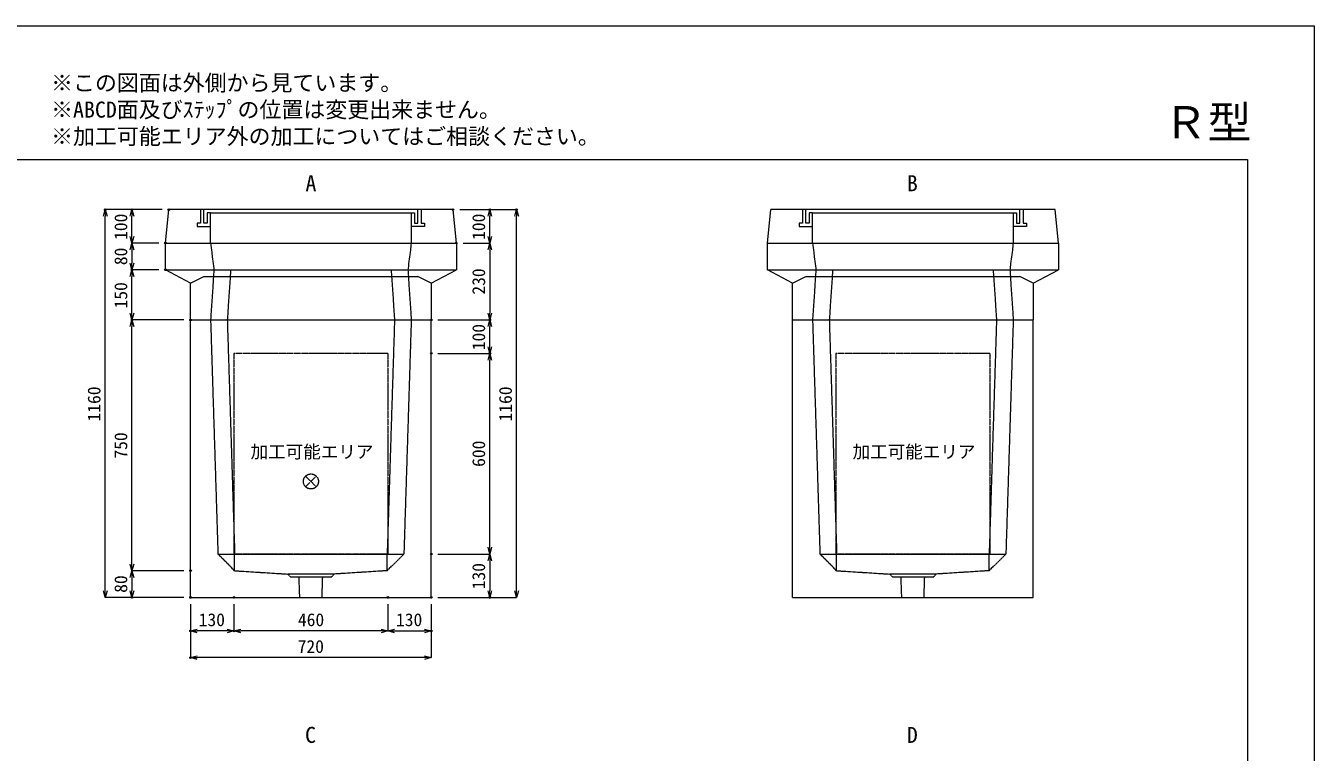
# Model space of a CAD drawing. Units: millimetres, scale not verified. Extents: x -2970 to 2970, y -2100 to 2100.
# Drawn here: x -883 to 2970, y -73 to 2100 of the extents above; entities that cross this region are included whole.
import ezdxf
from ezdxf.enums import TextEntityAlignment as Align

# ---------------------------------------------------------------- set-up
doc = ezdxf.new("R2010")
doc.units = ezdxf.units.MM
doc.header["$LTSCALE"] = 10
doc.header["$PDMODE"] = 32
doc.header["$PDSIZE"] = 5
doc.linetypes.add('LONG_DASHED1', pattern=[7, 6, -1])
doc.linetypes.add('LONG_DOUBLE_CHAIN', pattern=[21.8, 18, -1, 0.6, -0.6, 0.6, -1])
for name, color, linetype, lineweight in [('0-0_D-TTL', 7, 'Continuous', 9), ('0-1_Defpoints', 7, 'Continuous', 9), ('0-3_D-TTL-TXT', 7, 'Continuous', 9), ('0-4_D-STR-TXT', 7, 'Continuous', 9), ('0-5_D-STR-DIM', 3, 'Continuous', 9), ('0-6_0', 7, 'Continuous', 9), ('0-7_D-STR', 7, 'LONG_DASHED1', 9), ('0-9_D-STR-STR4', 134, 'LONG_DASHED1', 9), ('0-A_D-STR-STR5', 1, 'LONG_DOUBLE_CHAIN', 9)]:
    doc.layers.add(name, color=color, linetype=linetype, lineweight=lineweight)
doc.styles.add('ＭＳ ゴシック', font='')
doc.styles.get('ＭＳ ゴシック').set_extended_font_data('MS Gothic')

# ---------------------------------------------------------------- blocks, each defined once
blk = doc.blocks.new('A$C4DE05FD1')
at = {"layer": '0-0_D-TTL', "color": 134}
for p, q in [((2000, 38000), (57400, 38000)), ((57400, 38000), (57400, 2000))]:
    blk.add_line(p, q, dxfattribs=at)
at = {"layer": '0-1_Defpoints', "color": 134}
for p, q in [((0, 42000), (59400, 42000)), ((59400, 42000), (59400, 0))]:
    blk.add_line(p, q, dxfattribs=at)
at = {"layer": '0-3_D-TTL-TXT', "style": 'ＭＳ ゴシック'}
for s, p in [('※この図面は外側から見ています。', (21630.5, 39907.8)), ('※ABCD面及びｽﾃｯﾌﾟの位置は変更出来ません。', (21630.5, 39107.8)), ('※加工可能エリア外の加工についてはご相談ください。', (21630.5, 38307.8))]:
    blk.add_text(s, height=481.1, dxfattribs=at).set_placement(p, align=Align.BOTTOM_LEFT)
blk = doc.blocks.new('_Open30')
at = {"layer": '0-6_0'}
blk.add_line((0, 0), (-10, 0), dxfattribs=at)
blk.add_lwpolyline([(-10, 2.679), (0, 0), (-10, -2.679)], dxfattribs=at)
blk = doc.blocks.new('A$C31CA379A')
at = {"layer": '0-4_D-STR-TXT', "style": 'ＭＳ ゴシック'}
for s, p in [('A', (-162.9, -1095.3)), ('B', (17819.3, -1095.3)), ('C', (-175.7, -17595.3)), ('D', (17819.3, -17595.3))]:
    blk.add_text(s, height=481.1, dxfattribs=at).set_placement(p, align=Align.BOTTOM_LEFT)
blk = doc.blocks.new('A$C6FC61387')
at = {"layer": '0-7_D-STR', "linetype": 'Continuous'}
for p, q in [((-4350, 2300), (4350, 2300)), ((-4350, 1500), (-4350, 2300)), ((4350, 2300), (4350, 1500)), ((-4350, 1500), (4350, 1500)), ((-3600, 1100), (-4350, 1500)), ((-3600, 1100), (-3200, 1300)), ((-3200, 1300), (3200, 1300)), ((3600, 1100), (3200, 1300)), ((3600, 1100), (4350, 1500)), ((-3600, 0), (-3600, 1100)), ((3600, 1100), (3600, 0)), ((-3600, 0), (3600, 0))]:
    blk.add_line(p, q, dxfattribs=at)
at = {"layer": '0-7_D-STR'}
for p, q in [((-3000, 2300), (-2900, 1500)), ((3000, 2300), (2900, 1500)), ((-2900, 1500), (-3000, 0)), ((-2400, 1500), (-2500, 0)), ((2400, 1500), (2500, 0)), ((2900, 1500), (3000, 0))]:
    blk.add_line(p, q, dxfattribs=at)
blk = doc.blocks.new('A$C019679C0')
at = {"layer": '0-7_D-STR', "linetype": 'Continuous'}
for p, q in [((-4350, 0), (-4250, 1000)), ((4250, 1000), (-4250, 1000)), ((4350, 0), (4250, 1000)), ((-4350, 0), (4350, 0))]:
    blk.add_line(p, q, dxfattribs=at)
at = {"layer": '0-7_D-STR'}
for p, q in [((-3000, 0), (-3000, 900)), ((3000, 900), (3000, 0))]:
    blk.add_line(p, q, dxfattribs=at)
at = {"layer": '0-9_D-STR-STR4'}
for points in [[(-3300, 1000), (-3300, 600), (-3400, 600), (-3400, 500), (-3000, 500)], [(-3000, 900), (-3100, 900), (-3100, 600), (-3200, 600), (-3200, 1000)], [(-3000, 900), (3000, 900), (3100, 900)], [(3300, 1000), (3300, 600), (3400, 600), (3400, 500), (3000, 500)], [(3100, 900), (3100, 600), (3200, 600), (3200, 1000)]]:
    blk.add_lwpolyline(points, dxfattribs=at)
blk = doc.blocks.new('A$C2D8D082F')
at = {"layer": '0-7_D-STR', "linetype": 'Continuous'}
for p, q in [((-3600, 0), (3600, 0)), ((-3600, -8300), (-3600, 0))]:
    blk.add_line(p, q, dxfattribs=at)
at = {"layer": '0-7_D-STR'}
for p, q in [((-3000, 0), (-2780, -7000)), ((-2500, 0), (-2280, -7000)), ((2500, 0), (2280, -7000)), ((3000, 0), (2780, -7000)), ((-2280, -7500), (-2780, -7000)), ((-2780, -7000), (2780, -7000)), ((-2280, -7500), (-2280, -7000)), ((2280, -7500), (2780, -7000)), ((2280, -7500), (2280, -7000)), ((-2280, -7500), (-700, -7600)), ((-600, -7690), (-700, -7600)), ((700, -7600), (-700, -7600)), ((600, -7690), (-600, -7690)), ((-333, -8300), (-352.5, -7690)), ((333, -8300), (352.5, -7690)), ((600, -7690), (700, -7600)), ((2280, -7500), (700, -7600))]:
    blk.add_line(p, q, dxfattribs=at)
at = {"layer": '0-7_D-STR', "linetype": 'Continuous'}
blk.add_lwpolyline([(-3600, -8300), (3600, -8300), (3600, 0)], dxfattribs=at)
at = {"layer": '0-A_D-STR-STR5'}
for p, q in [((2300, -1000), (2300, -7000)), ((2300, -7000), (-2300, -7000))]:
    blk.add_line(p, q, dxfattribs=at)
blk.add_lwpolyline([(2300, -1000), (-2300, -1000), (-2300, -7000)], dxfattribs=at)
blk = doc.blocks.new('A$C1C640AAB')
at = {"layer": '0-A_D-STR-STR5'}
for p, q in [((-159.1, -159.1), (159.1, 159.1)), ((-159.1, 159.1), (159.1, -159.1))]:
    blk.add_line(p, q, dxfattribs=at)
blk.add_circle((0, 0), 225, dxfattribs=at)
blk = doc.blocks.new('A$Cd4e1e0a0')
at = {"layer": '0-7_D-STR'}
blk.add_blockref('A$C2D8D082F', (0, 0), dxfattribs=at)
at = {"layer": '0-A_D-STR-STR5'}
blk.add_blockref('A$C1C640AAB', (0, -4830), dxfattribs=at)

msp = doc.modelspace()

# ---------------------------------------------------------------- linework, layer by layer
at = {"layer": '0-1_Defpoints'}
for p in [(-645, 1550), (-565, 1550), (-455, 1550), (395, 1550), (505, 1550), (585, 1550), (-465, 1450), (405, 1450), (-565, 1370), (-465, 1370), (-565, 1220), (-390, 1220), (330, 1220), (505, 1220), (330, 1120), (505, 1120), (330, 520), (-390, 470), (-565, 390), (-390, 390), (-390, 390), (-260, 390), (200, 390), (330, 390), (330, 390), (505, 390), (-390, 290), (-260, 290), (330, 290), (-390, 210)]:
    msp.add_point(p, dxfattribs=at)
at = {"layer": '0-5_D-STR-DIM'}
for p, q in [((-475, 1550), (-645, 1550)), ((-475, 1550), (-565, 1550)), ((415, 1550), (505, 1550)), ((415, 1550), (585, 1550)), ((-645, 410), (-645, 1530)), ((-565, 1470), (-565, 1530)), ((505, 1470), (505, 1530)), ((585, 410), (585, 1530)), ((-485, 1450), (-565, 1450)), ((-485, 1450), (-565, 1450)), ((-565, 1430), (-565, 1390)), ((425, 1450), (505, 1450)), ((425, 1450), (505, 1450)), ((505, 1430), (505, 1240)), ((-485, 1370), (-565, 1370)), ((-485, 1370), (-565, 1370)), ((-565, 1240), (-565, 1350)), ((-410, 1220), (-565, 1220)), ((-410, 1220), (-565, 1220)), ((-565, 490), (-565, 1200)), ((350, 1220), (505, 1220)), ((350, 1220), (505, 1220)), ((505, 1140), (505, 1200)), ((350, 1120), (505, 1120)), ((350, 1120), (505, 1120)), ((505, 540), (505, 1100)), ((350, 520), (505, 520)), ((350, 520), (505, 520)), ((-410, 470), (-565, 470)), ((-410, 470), (-565, 470)), ((505, 500), (505, 410)), ((-565, 450), (-565, 410)), ((-410, 390), (-645, 390)), ((-410, 390), (-565, 390)), ((350, 390), (505, 390)), ((350, 390), (585, 390)), ((-390, 370), (-390, 210)), ((-390, 370), (-390, 290)), ((-260, 370), (-260, 290)), ((-260, 370), (-260, 290)), ((200, 370), (200, 290)), ((200, 370), (200, 290)), ((330, 370), (330, 290)), ((330, 370), (330, 210)), ((-280, 290), (-370, 290)), ((180, 290), (-240, 290)), ((220, 290), (310, 290)), ((310, 210), (-370, 210))]:
    msp.add_line(p, q, dxfattribs=at)

# ---------------------------------------------------------------- block references
at = {"layer": '0-0_D-TTL', "xscale": 0.1, "yscale": 0.1}
msp.add_blockref('A$C4DE05FD1', (-2970, -2100), dxfattribs=at)
at = {"layer": '0-4_D-STR-TXT', "xscale": 0.1, "yscale": 0.1}
msp.add_blockref('A$C31CA379A', (-30, 1700), dxfattribs=at)
at = {"layer": '0-5_D-STR-DIM', "xscale": 2, "yscale": 2}
for p, rotation in [((-645, 1550), 90), ((-565, 1550), 90), ((505, 1550), 90), ((585, 1550), 90), ((-565, 1450), 270), ((505, 1450), 270), ((-565, 1450), 90), ((505, 1450), 90), ((-565, 1370), 270), ((-565, 1370), 90), ((-565, 1220), 270), ((505, 1220), 270), ((-565, 1220), 90), ((505, 1220), 90), ((505, 1120), 270), ((505, 1120), 90), ((505, 520), 270), ((505, 520), 90), ((-565, 470), 270), ((-565, 470), 90), ((-645, 390), 270), ((-565, 390), 270), ((505, 390), 270), ((585, 390), 270), ((-390, 290), 180), ((-260, 290), 180), ((200, 290), 180), ((-390, 210), 180)]:
    msp.add_blockref('_Open30', p, dxfattribs=dict(at, rotation=rotation))
for p in [(-260, 290), (200, 290), (330, 290), (330, 210)]:
    msp.add_blockref('_Open30', p, dxfattribs=at)
at = {"layer": '0-7_D-STR', "xscale": 0.1, "yscale": 0.1}
for name, p in [('A$C019679C0', (-30, 1450)), ('A$C019679C0', (1770, 1450)), ('A$C6FC61387', (-30, 1220)), ('A$C6FC61387', (1770, 1220)), ('A$Cd4e1e0a0', (-30, 1220)), ('A$C2D8D082F', (1770, 1220))]:
    msp.add_blockref(name, p, dxfattribs=at)

# ---------------------------------------------------------------- texts
at = {"layer": '0-3_D-TTL-TXT', "style": 'ＭＳ ゴシック'}
msp.add_text('Ｒ型', height=96.21, dxfattribs=at).set_placement((2519.74, 1734.55), align=Align.BOTTOM_LEFT)
at = {"layer": '0-5_D-STR-DIM', "style": 'ＭＳ ゴシック'}
for s, p in [('100', (-567.6, 1459.48)), ('100', (502.4, 1459.48)), ('80', (-567.6, 1383.9)), ('230', (502.4, 1295.8)), ('150', (-567.6, 1254.48)), ('100', (502.4, 1129.48)), ('1160', (-647.6, 916.48)), ('1160', (582.4, 916.48)), ('750', (-567.6, 805.4)), ('600', (502.4, 780.6)), ('130', (502.4, 414.48)), ('80', (-567.6, 403.9))]:
    msp.add_text(s, height=38.49, rotation=90, dxfattribs=at).set_placement(p, align=Align.BOTTOM_LEFT)
for s, p in [('130', (-365.52, 292.6)), ('460', (-68.8, 292.6)), ('130', (224.48, 292.6)), ('720', (-69.6, 212.6))]:
    msp.add_text(s, height=38.49, dxfattribs=at).set_placement(p, align=Align.BOTTOM_LEFT)
at = {"layer": '0-A_D-STR-STR5', "style": 'ＭＳ ゴシック'}
for p in [(-210.48, 795.03), (1589.52, 795.03)]:
    msp.add_text('加工可能エリア', height=38.49, dxfattribs=at).set_placement(p, align=Align.BOTTOM_LEFT)

doc.saveas('drawing.dxf')
